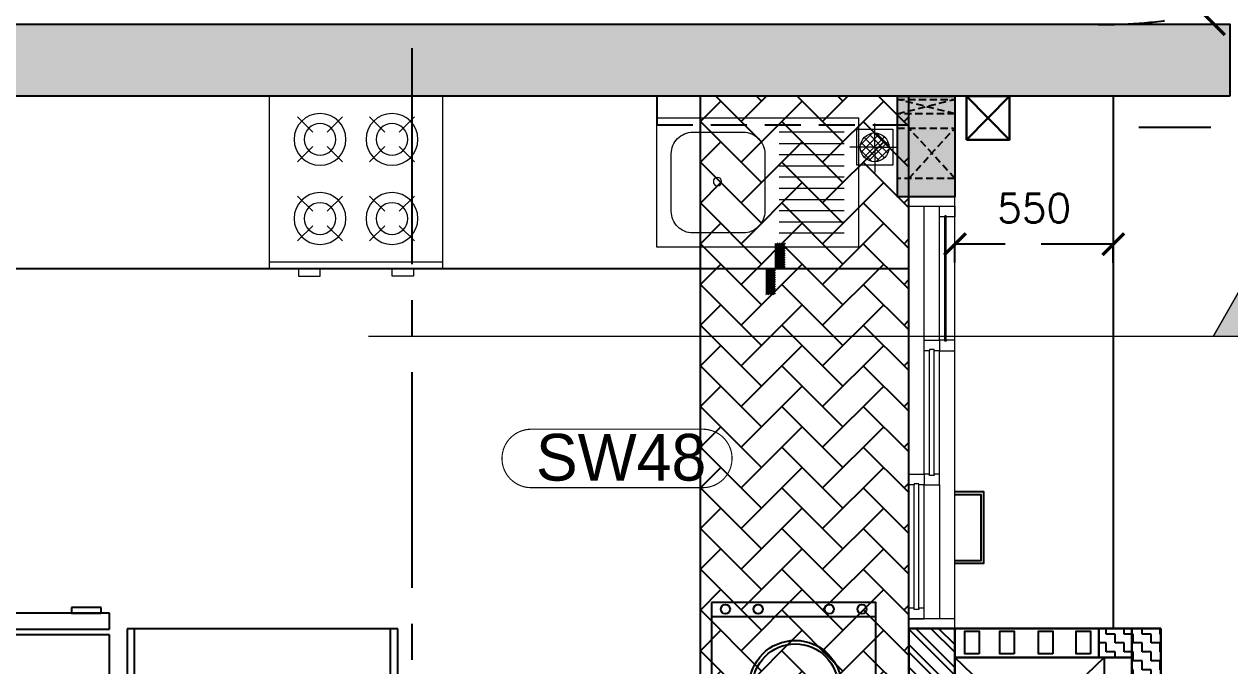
# Model space of a CAD drawing. Header units: millimetres. Extents: x 1181448 to 1317632, y -5734806 to -5633961.
# Drawn here: x 1208554 to 1212742, y -5721205 to -5718974 of the extents above; entities that cross this region are included whole.
import ezdxf

# ---------------------------------------------------------------- set-up
doc = ezdxf.new("R2010")
doc.units = ezdxf.units.MM
doc.header["$LTSCALE"] = 1000
doc.header["$MEASUREMENT"] = 0
for name, pattern in [('1BHK-A$0$( Hidden )', [0.375, 0.25, -0.125]), ('1BHK-A$0$AUDIT_D_120904163729-0', [0]), ('1BHK-A$0$HIDDEN', [0.375, 0.25, -0.125]), ('AUDIT_D_120904163729-0', [0]), ('T8 - TYPICAL FLOOR CORE$1$HIDDEN', [0.375, 0.25, -0.125]), ('T8(T9 IS SIMILAR) - TYPICAL FLOOR ELEVATION$1$AUDIT_D_120904163729-0', [0]), ('T8(T9 IS SIMILAR) - TYPICAL FLOOR ELEVATION$1$HIDDEN', [0.375, 0.25, -0.125]), ('T8_PROFILE SECTIONS$0$HIDDEN', [0.375, 0.25, -0.125]), ('T8_PROFILE SECTIONS$0$PHANTOM2', [1.25, 0.625, -0.125, 0.125, -0.125, 0.125, -0.125]), ('T8_REFUGE COLUMNS$0$CENTER2', [1.125, 0.75, -0.125, 0.125, -0.125])]:
    doc.linetypes.add(name, pattern=pattern)
doc.layers.get('0').update_dxf_attribs({"linetype": 'AUDIT_D_120904163729-0'})
for name, color, linetype, lineweight in [('1BHK-A$0$$0$a-TOI-fixtures', 251, 'Continuous', 0), ('1BHK-A$0$a-TOI-fixtures', 251, 'Continuous', 0), ('1BHK-A$1$$0$A-WALL- 160', 6, 'Continuous', 30), ('1BHK-A$1$A-WALL- 160', 6, 'Continuous', 30), ('1BHK-A$1$Window', 4, 'Continuous', 20), ('T8(T9 IS SIMILAR) - REFUGE FLOOR$0$D&W', 8, 'Continuous', 25), ('T8_REFUGE COLUMNS$0$A-COLUMN NO size reduce', 81, 'Continuous', 25)]:
    doc.layers.add(name, color=color, linetype=linetype, lineweight=lineweight)
for name, color, linetype in [('1BHK-A$0$A-DECK SUNK 125', 8, 'Continuous'), ('1BHK-A$0$A-HATCH -160', 251, '1BHK-A$0$AUDIT_D_120904163729-0'), ('1BHK-A$0$a-KIT FIX', 251, 'Continuous'), ('1BHK-A$0$A-SERVICES CUTOUT', 8, 'Continuous'), ('1BHK-A$0$a-tile drop', 3, 'Continuous'), ('1BHK-A$0$APT PLANS-typ$0$TILEDROP', 3, 'Continuous'), ('1BHK-A$0$LEDGE WALL', 5, 'Continuous'), ('1BHK-A$1$A-Elev Feature-Chajja', 13, 'Continuous'), ('1BHK-A$1$CUT-OUT', 49, 'Continuous'), ('A_dim', 1, 'Continuous'), ('T8 - TYPICAL FLOOR CORE$0$A-DIMENSIONS', 2, 'T8 - TYPICAL FLOOR CORE$1$HIDDEN'), ('T8 - TYPICAL FLOOR CORE$1$A-SLAB SUNK-AC LEDGES', 251, 'T8 - TYPICAL FLOOR CORE$1$HIDDEN'), ('T8 - TYPICAL FLOOR CORE$1$HATCH', 8, 'Continuous'), ('T8(T9 IS SIMILAR) - REFUGE FLOOR$1$A_rail', 253, 'Continuous'), ('T8(T9 IS SIMILAR) - TYPICAL FLOOR ELEVATION$1$A-WALL-FEATURES', 6, 'T8(T9 IS SIMILAR) - TYPICAL FLOOR ELEVATION$1$AUDIT_D_120904163729-0'), ('T8_PROFILE SECTIONS$0$A-PROFILE SECTIONS', 81, 'T8_PROFILE SECTIONS$0$PHANTOM2'), ('T8_REFUGE COLUMNS$0$A-CENTERLINE', 193, 'T8_REFUGE COLUMNS$0$CENTER2'), ('T8_REFUGE COLUMNS$0$A-SHEAR WALL THICKENING', 3, 'Continuous'), ('T8_REFUGE COLUMNS$1$A-RCC COLS', 3, 'Continuous')]:
    doc.layers.add(name, color=color, linetype=linetype)
doc.layers.add('T8_REFUGE COLUMNS$0$COL-HATCH', color=7, linetype='Continuous', lineweight=25, true_color=0xa3a3a3)
doc.styles.add('T8 - TYPICAL FLOOR CORE$0$Romans 1', font='romans.shx', dxfattribs={"height": 100})
doc.styles.add('T8_REFUGE COLUMNS$0$STANDARD', font='GOTHIC.TTF')
doc.dimstyles.new('T8 - TYPICAL FLOOR CORE$0$ALPINE S', dxfattribs={"dimscale": 0, "dimtxt": 100, "dimasz": 75, "dimexe": 0, "dimexo": 0, "dimgap": 75, "dimtad": 1, "dimdec": 0, "dimzin": 0, "dimdsep": 46, "dimtxsty": 'T8 - TYPICAL FLOOR CORE$0$Romans 1', "dimblk": 'T8 - TYPICAL FLOOR CORE$0$_ArchTick', "dimcen": 0.09, "dimclrd": 256, "dimclre": 256, "dimclrt": 7, "dimadec": 0, "dimazin": 0, "dimtfac": 1, "dimtdec": 0, "dimtofl": 0, "dimtmove": 1, "dimatfit": 0, "dimldrblk": 'T8 - TYPICAL FLOOR CORE$0$_Open90', "dimfxl": 1, "dimtolj": 1, "dimtzin": 0, "dimarcsym": 0})

# ---------------------------------------------------------------- blocks, each defined once
blk = doc.blocks.new('T8 - TYPICAL FLOOR CORE$0$_ArchTick')
at = {"color": 0, "linetype": 'ByBlock', "const_width": 0.15}
blk.add_lwpolyline([(-0.5, -0.5), (0.5, 0.5)], dxfattribs=at)
blk = doc.blocks.new('*D182')
at = {"layer": 'T8 - TYPICAL FLOOR CORE$0$A-DIMENSIONS', "linetype": 'T8 - TYPICAL FLOOR CORE$1$HIDDEN', "lineweight": -2, "transparency": 16777216}
for p, q in [((1211787.3, -5719803.1), (1211787.3, -5719739.2)), ((1212337.1, -5719803.9), (1212337.1, -5719739.2))]:
    blk.add_line(p, q, dxfattribs=at)
at = {"layer": 'T8 - TYPICAL FLOOR CORE$0$A-DIMENSIONS', "lineweight": -2, "transparency": 16777216}
blk.add_line((1212337.1, -5719739.2), (1211787.3, -5719739.2), dxfattribs=at)
at = {"layer": 'T8 - TYPICAL FLOOR CORE$0$A-DIMENSIONS', "linetype": 'ByBlock', "lineweight": -2, "transparency": 16777216, "xscale": 75, "yscale": 75, "zscale": 75, "rotation": 180}
blk.add_blockref('T8 - TYPICAL FLOOR CORE$0$_ArchTick', (1211787.3, -5719739.2), dxfattribs=at)
at = {"layer": 'T8 - TYPICAL FLOOR CORE$0$A-DIMENSIONS', "linetype": 'ByBlock', "lineweight": -2, "transparency": 16777216, "xscale": 75, "yscale": 75, "zscale": 75}
blk.add_blockref('T8 - TYPICAL FLOOR CORE$0$_ArchTick', (1212337.1, -5719739.2), dxfattribs=at)
at = {"layer": 'T8 - TYPICAL FLOOR CORE$0$A-DIMENSIONS', "color": 7, "linetype": 'ByBlock', "transparency": 16777216, "insert": (1212062.2, -5719614.2), "char_height": 100, "attachment_point": 5, "style": 'T8 - TYPICAL FLOOR CORE$0$Romans 1'}
blk.add_mtext('\\A1;550', dxfattribs=at)
blk = doc.blocks.new('T8 - TYPICAL FLOOR CORE$0$_Open90')
at = {"color": 0, "linetype": 'ByBlock', "lineweight": -2}
for p, q in [((0, 0), (-1, 0)), ((-0.5, 0.5), (0, 0)), ((0, 0), (-0.5, -0.5))]:
    blk.add_line(p, q, dxfattribs=at)
blk = doc.blocks.new('*D202')
at = {"layer": 'T8 - TYPICAL FLOOR CORE$0$A-DIMENSIONS', "linetype": 'T8 - TYPICAL FLOOR CORE$1$HIDDEN', "lineweight": -2, "transparency": 16777216}
for p, q in [((1212315.9, -5717474), (1212687.2, -5717474)), ((1212315.9, -5718974.9), (1212687.2, -5718974.9))]:
    blk.add_line(p, q, dxfattribs=at)
at = {"layer": 'T8 - TYPICAL FLOOR CORE$0$A-DIMENSIONS', "lineweight": -2, "transparency": 16777216}
blk.add_line((1212687.2, -5717474), (1212687.2, -5718974.9), dxfattribs=at)
at = {"layer": 'T8 - TYPICAL FLOOR CORE$0$A-DIMENSIONS', "linetype": 'ByBlock', "lineweight": -2, "transparency": 16777216, "xscale": 75, "yscale": 75, "zscale": 75}
for p, rotation in [((1212687.2, -5717474), 90), ((1212687.2, -5718974.9), 270)]:
    blk.add_blockref('T8 - TYPICAL FLOOR CORE$0$_ArchTick', p, dxfattribs=dict(at, rotation=rotation))
at = {"layer": 'T8 - TYPICAL FLOOR CORE$0$A-DIMENSIONS', "color": 7, "linetype": 'ByBlock', "transparency": 16777216, "insert": (1212562.2, -5718224.4), "char_height": 100, "attachment_point": 5, "rotation": 90, "style": 'T8 - TYPICAL FLOOR CORE$0$Romans 1'}
blk.add_mtext('\\A1;1501', dxfattribs=at)
blk = doc.blocks.new('T8_REFUGE COLUMNS$0$A$C277F3394')
at = {"layer": 'T8_REFUGE COLUMNS$0$A-SHEAR WALL THICKENING', "linetype": 'ByBlock', "true_color": 0xa3a3a3}
h = blk.add_hatch(color=253, dxfattribs=at)
h.dxf.hatch_style = 1
h.paths.add_polyline_path([(6495, 0.2), (6695, 0.2), (6695, -349.8), (6495, -349.8)])
at = {"layer": 'T8_REFUGE COLUMNS$0$A-SHEAR WALL THICKENING', "linetype": 'ByBlock'}
blk.add_lwpolyline([(6495, 0.2), (6695, 0.2), (6695, -349.8), (6495, -349.8)], close=True, dxfattribs=at)
blk = doc.blocks.new('T8_REFUGE COLUMNS$0$A$C46A13422')
at = {"layer": 'T8_REFUGE COLUMNS$0$A-SHEAR WALL THICKENING', "linetype": 'ByBlock'}
blk.add_blockref('T8_REFUGE COLUMNS$0$A$C277F3394', (-5609.8, -7500), dxfattribs=at)
blk = doc.blocks.new('T8_REFUGE COLUMNS')
at = {"layer": 'T8_REFUGE COLUMNS$0$COL-HATCH', "linetype": 'ByBlock'}
h = blk.add_hatch(color=256, dxfattribs=at)
h.dxf.hatch_style = 1
h.paths.add_polyline_path([(1212742.1, -5719224.9), (1207452.1, -5719224.9), (1207452.1, -5718974.9), (1212742.1, -5718974.9)])
at = {"layer": 'T8_REFUGE COLUMNS$0$A-CENTERLINE'}
blk.add_line((1209902.1, -5728808.5), (1209902.1, -5698573.6), dxfattribs=at)
at = {"layer": 'T8_REFUGE COLUMNS$0$A-COLUMN NO size reduce', "linetype": 'ByBlock', "const_width": 3.9}
blk.add_lwpolyline([(1210315.6, -5720585.3, -1), (1210315.6, -5720382.1), (1210911.5, -5720382.1, -1), (1210911.5, -5720585.3)], format="xyb", close=True, dxfattribs=at)
at = {"layer": 'T8_REFUGE COLUMNS$1$A-RCC COLS', "linetype": 'ByBlock'}
blk.add_lwpolyline([(1212742.1, -5719224.9), (1207452.1, -5719224.9), (1207452.1, -5718974.9), (1212742.1, -5718974.9)], close=True, dxfattribs=at)
blk.add_blockref('T8_REFUGE COLUMNS$0$A$C46A13422', (1210702.1, -5711724.9), dxfattribs=at)
at = {"layer": 'T8_REFUGE COLUMNS$0$A-COLUMN NO size reduce', "linetype": 'ByBlock', "insert": (1210331.9, -5720398.3), "char_height": 162.5, "attachment_point": 1, "style": 'T8_REFUGE COLUMNS$0$STANDARD'}
blk.add_mtext_dynamic_manual_height_columns('SW48', width=444.685, gutter_width=500, heights=[0], dxfattribs=at)
blk = doc.blocks.new('1BHK-A$1$1500')
at = {"layer": '1BHK-A$1$Window', "color": 1, "lineweight": 13}
for p, q in [((1150276.5, -5694418.8), (1148842.5, -5694418.8)), ((1149307.5, -5694418.8), (1148880, -5694418.8)), ((1149307.5, -5694472.1), (1148880, -5694472.1)), ((1149773.7, -5694472.1), (1149345, -5694472.1)), ((1149811.2, -5694472.1), (1150276.5, -5694472.1)), ((1149307.5, -5694525.5), (1148842.5, -5694525.5)), ((1149773.7, -5694525.5), (1149345, -5694525.5)), ((1150239, -5694525.5), (1149811.2, -5694525.5)), ((1149773.7, -5694578.8), (1148842.5, -5694578.8)), ((1150239, -5694578.8), (1149811.2, -5694578.8))]:
    blk.add_line(p, q, dxfattribs=at)
at = {"layer": '1BHK-A$1$Window', "color": 5, "lineweight": 13}
for p, q in [((1149307.5, -5694449.1), (1148880, -5694449.1)), ((1149307.5, -5694453.6), (1148880, -5694453.6)), ((1149773.7, -5694490.7), (1149345, -5694490.7)), ((1149773.7, -5694506.9), (1149345, -5694506.9)), ((1150239, -5694544.1), (1149811.2, -5694544.1)), ((1150239, -5694560.2), (1149811.2, -5694560.2))]:
    blk.add_line(p, q, dxfattribs=at)
at = {"layer": '1BHK-A$1$Window', "color": 4, "lineweight": 13}
for points in [[(1148842.5, -5694418.8), (1148809.5, -5694418.8), (1148809.5, -5694578.8), (1148842.5, -5694578.8)], [(1148880, -5694453.6), (1148880, -5694472.1), (1148842.5, -5694472.1), (1148842.5, -5694418.8), (1148880, -5694418.8), (1148880, -5694449.1), (1148875.5, -5694449.1), (1148875.5, -5694453.6)], [(1149307.5, -5694453.6), (1149307.5, -5694472.1), (1149345, -5694472.1), (1149345, -5694418.8), (1149307.5, -5694418.8), (1149307.5, -5694449.1), (1149312, -5694449.1), (1149312, -5694453.6)], [(1150309.5, -5694418.8), (1150276.5, -5694418.8), (1150276.5, -5694578.8), (1150309.5, -5694578.8)], [(1149345, -5694506.9), (1149345, -5694525.5), (1149307.5, -5694525.5), (1149307.5, -5694472.1), (1149345, -5694472.1), (1149345, -5694490.7), (1149340.5, -5694490.7), (1149340.5, -5694506.9)], [(1149773.7, -5694506.9), (1149773.7, -5694525.5), (1149811.2, -5694525.5), (1149811.2, -5694472.1), (1149773.7, -5694472.1), (1149773.7, -5694490.7), (1149778.2, -5694490.7), (1149778.2, -5694506.9)], [(1149811.2, -5694560.2), (1149811.2, -5694578.8), (1149773.7, -5694578.8), (1149773.7, -5694525.5), (1149811.2, -5694525.5), (1149811.2, -5694544.1), (1149806.7, -5694544.1), (1149806.7, -5694560.2)], [(1150239, -5694560.2), (1150239, -5694578.8), (1150276.5, -5694578.8), (1150276.5, -5694525.5), (1150239, -5694525.5), (1150239, -5694544.1), (1150243.5, -5694544.1), (1150243.5, -5694560.2)]]:
    blk.add_lwpolyline(points, close=True, dxfattribs=at)
blk = doc.blocks.new('1BHK-A$0$RANGE-flat-1')
at = {"layer": '1BHK-A$0$a-TOI-fixtures'}
for p, q in [((-575, -600), (-575, 0)), ((-600, -100), (-625, -100)), ((-625, -100), (-625, -175)), ((-450, -150), (-502.8, -97.2)), ((-400, -150), (-347.2, -97.2)), ((-175, -150), (-227.8, -97.2)), ((-125, -150), (-72.2, -97.2)), ((-625, -175), (-600, -175)), ((-450, -200), (-502.8, -252.8)), ((-400, -200), (-347.2, -252.8)), ((-175, -200), (-227.8, -252.8)), ((-125, -200), (-72.2, -252.8)), ((-450, -400), (-502.8, -347.2)), ((-400, -400), (-347.2, -347.2)), ((-175, -400), (-227.8, -347.2)), ((-125, -400), (-72.2, -347.2)), ((-625, -425), (-600, -425)), ((-625, -500), (-625, -425)), ((-450, -450), (-502.8, -502.8)), ((-400, -450), (-347.2, -502.8)), ((-175, -450), (-227.8, -502.8)), ((-125, -450), (-72.2, -502.8)), ((-600, -500), (-625, -500))]:
    blk.add_line(p, q, dxfattribs=at)
blk.add_lwpolyline([(-600, -600), (0, -600), (0, 0), (-600, 0)], close=True, dxfattribs=at)
for centre, radius in [((-425, -175), 90), ((-425, -175), 55), ((-150, -175), 90), ((-150, -175), 55), ((-425, -425), 90), ((-150, -425), 90), ((-425, -425), 55), ((-150, -425), 55)]:
    blk.add_circle(centre, radius, dxfattribs=at)
blk = doc.blocks.new('1BHK-A$0$SINK1-flat-1')
at = {"layer": '1BHK-A$0$a-TOI-fixtures'}
for p, q in [((-275, -50), (-50, -50)), ((-275, -88.9), (-50, -88.9)), ((-275, -127.8), (-50, -127.8)), ((-275, -166.7), (-50, -166.7)), ((-275, -205.6), (-50, -205.6)), ((-275, -244.4), (-50, -244.4)), ((-275, -283.3), (-50, -283.3)), ((-275, -322.2), (-50, -322.2)), ((-275, -361.1), (-50, -361.1)), ((-50, -400), (-275, -400))]:
    blk.add_line(p, q, dxfattribs=at)
blk.add_lwpolyline([(-700, 0), (-700, -450), (0, -450), (0, 0)], close=True, dxfattribs=at)
blk.add_lwpolyline([(-400, -50), (-575, -50, 0.414214), (-650, -125), (-650, -325, 0.414214), (-575, -400), (-400, -400, 0.414214), (-325, -325), (-325, -125, 0.414214)], format="xyb", close=True, dxfattribs=at)
at = {"layer": '1BHK-A$0$a-TOI-fixtures', "linetype": 'Continuous'}
blk.add_circle((-489.5, -228.6), 14.4, dxfattribs=at)
blk = doc.blocks.new('1BHK-A$0$WM-flat-1')
at = {"layer": '1BHK-A$0$a-KIT FIX'}
blk.add_line((-110.3, -114.8), (-680.7, -114.8), dxfattribs=at)
blk.add_lwpolyline([(-680.7, -64.8), (-680.7, -635.2), (-110.3, -635.2), (-110.3, -64.8)], close=True, dxfattribs=at)
for centre, radius in [((-632.6, -87.9), 15.9), ((-519, -87.9), 15.9), ((-272.1, -87.9), 15.9), ((-158.4, -87.9), 15.9), ((-389.9, -356.8), 160.3), ((-389.9, -356.8), 148.3)]:
    blk.add_circle(centre, radius, dxfattribs=at)
blk = doc.blocks.new('1BHK-A$0$$0$Type-A-First Floor Plan-bottom-up$0$FLOOR TRAP-flat-6')
at = {"layer": '1BHK-A$0$$0$a-TOI-fixtures'}
h = blk.add_hatch(dxfattribs=at)
h.set_pattern_fill('ACET-2D-_USER', color=256, scale=20, angle=45, style=0, double=1, pattern_type=0)
h.set_pattern_definition([(45, (-789896.981, 5385770.066), (-14.142135624, 14.142135624), []), (135, (-789896.981, 5385770.066), (-14.142135624, -14.142135624), [])])
edge = h.paths.add_edge_path()
edge.add_arc((150, 150), 50, 0, 360)
for q in [(150, 228.6), (67.6, 150), (237.4, 150), (150, 63.6)]:
    blk.add_line((150, 150), q, dxfattribs=at)
blk.add_lwpolyline([(87.5, 212.5), (212.5, 212.5), (212.5, 87.5), (87.5, 87.5)], close=True, dxfattribs=at)
blk.add_circle((150, 150), 50, dxfattribs=at)
blk = doc.blocks.new('1BHK-A$0$TILE DROP -x')
at = {"layer": '1BHK-A$0$APT PLANS-typ$0$TILEDROP'}
h = blk.add_hatch(dxfattribs=at)
h.set_pattern_fill('ACET-2D-ANSI31', color=8, scale=90, angle=90, style=0)
h.set_pattern_definition([(135, (-851695.914, 5365039.183), (-7.954951288, -7.954951288), [])])
h.paths.add_polyline_path([(-58323.9, -19205.9), (-58323.9, -19023.7), (-58261.5, -19023.7), (-58261.5, -19205.9)])
edge = h.paths.add_edge_path()
edge.add_line((-58323.9, -19381.2), (-58393.7, -19381.2))
edge.add_line((-58323.9, -19205.9), (-58323.9, -19381.2))
edge.add_line((-58393.1, -19205.9), (-58323.9, -19205.9))
edge.add_line((-58393.1, -19381.2), (-58393.1, -19205.9))
at = {"layer": '1BHK-A$0$APT PLANS-typ$0$TILEDROP', "color": 1}
blk.add_line((-58153.9, -19205.9), (-58434, -19205.9), dxfattribs=at)
at = {"layer": '1BHK-A$0$APT PLANS-typ$0$TILEDROP', "color": 20, "const_width": 10}
for points in [[(-58261.5, -19205.9), (-58261.5, -19023.7)], [(-58323.9, -19381.2), (-58323.9, -19205.9)], [(-58323.9, -19205.9), (-58261.5, -19205.9)]]:
    blk.add_lwpolyline(points, dxfattribs=at)
blk = doc.blocks.new('1BHK-A')
at = {"layer": '1BHK-A$0$A-DECK SUNK 125'}
h = blk.add_hatch(dxfattribs=at)
h.set_pattern_fill('AR-HBONE', color=256, scale=25, style=0)
h.set_pattern_definition([(45, (-107180.45, 61072.54), (1e-14, 141.4213562), [300, -100]), (135, (-107109.74, 61143.25), (1e-14, 141.4213562), [300, -100])])
h.paths.add_polyline_path([(1147149.5, -5721674.6), (1146939.2, -5721674.6), (1146939.2, -5721574.6), (1146424.5, -5721574.6), (1146424.5, -5719224.6), (1147149.5, -5719224.6)])
at = {"layer": '1BHK-A$0$A-HATCH -160', "linetype": 'ByBlock'}
h = blk.add_hatch(dxfattribs=at)
h.set_pattern_fill('ZIGZAG', color=256, scale=250)
h.set_pattern_definition([(0, (0, 0), (31.25, 31.25), [31.25, -31.25]), (90, (31.25, 0), (-31.25, 31.25), [31.25, -31.25])])
h.paths.add_polyline_path([(1145649.4, -5721073.8), (1145549.4, -5721073.8), (1145549.4, -5721673.5), (1145649.4, -5721673.5)])
h = blk.add_hatch(dxfattribs=at)
h.set_pattern_fill('ZIGZAG', color=256, scale=250)
h.set_pattern_definition([(0, (0.002, -6e-06), (31.25, 31.25), [31.25, -31.25]), (90, (31.252, -6e-06), (-31.25, 31.25), [31.25, -31.25])])
h.paths.add_polyline_path([(1145764.5, -5721174.6), (1145649.4, -5721174.6), (1145649.4, -5721073.8), (1145764.5, -5721073.8)])
h = blk.add_hatch(dxfattribs=at)
h.set_pattern_fill('ANSI32', color=256, scale=150)
h.paths.add_polyline_path([(1146424.5, -5721574.6), (1146264.7, -5721574.6), (1146264.7, -5721073.8), (1146424.5, -5721073.8)])
at = {"linetype": '1BHK-A$0$( Hidden )', "ltscale": 0.1}
for p, q in [((1146264.7, -5719285.5), (1146464.2, -5719235.5)), ((1146464.2, -5719285.5), (1146264.7, -5719235.5)), ((1146264.6, -5719510.5), (1146424.5, -5719335.5, 0.6)), ((1146424.5, -5719510.5, 0.6), (1146264.7, -5719335.5))]:
    blk.add_line(p, q, dxfattribs=at)
for points in [[(1146464.2, -5719235.5), (1146264.7, -5719235.5), (1146264.7, -5719285.5), (1146464.2, -5719285.5)], [(1146464.2, -5719335.5), (1146264.7, -5719335.5), (1146264.7, -5719510.5), (1146464.2, -5719510.5)]]:
    blk.add_lwpolyline(points, close=True, dxfattribs=at)
at = {"linetype": 'ByBlock'}
for points in [[(1146264.7, -5720598.7), (1146164.7, -5720598.7), (1146164.7, -5720848.7), (1146264.7, -5720848.7)], [(1146264.7, -5720608.7), (1146174.7, -5720608.7), (1146174.7, -5720838.7), (1146264.7, -5720838.7)]]:
    blk.add_lwpolyline(points, dxfattribs=at)
at = {"layer": '1BHK-A$0$a-KIT FIX', "color": 1}
for p, q in [((1146424.5, -5719824.6), (1150039.7, -5719824.6)), ((1148199.5, -5721075.2), (1149139.7, -5721075.2)), ((1148199.5, -5721675.4), (1148199.5, -5721075.6)), ((1148224.5, -5721675.4), (1148224.5, -5721075.6)), ((1149114.7, -5721075.2), (1149114.7, -5721674.9)), ((1149139.7, -5721075.2), (1149139.7, -5721674.9))]:
    blk.add_line(p, q, dxfattribs=at)
at = {"layer": '1BHK-A$0$a-KIT FIX'}
for p, q in [((1149200.5, -5721021), (1149946.4, -5721021)), ((1149200.5, -5721076.1), (1149200.5, -5721021)), ((1149229.2, -5721021), (1149229.2, -5721001.3)), ((1149229.2, -5721001.3), (1149332.6, -5721001.3)), ((1149332.6, -5721021), (1149229.2, -5721021)), ((1149332.6, -5721001.3), (1149332.6, -5721021)), ((1149946.4, -5721076.1), (1149200.5, -5721076.1)), ((1149200.5, -5721620.4), (1149200.5, -5721096)), ((1149200.5, -5721096), (1149946.4, -5721096))]:
    blk.add_line(p, q, dxfattribs=at)
at = {"layer": '1BHK-A$0$A-SERVICES CUTOUT', "ltscale": 5}
blk.add_lwpolyline([(1147149.5, -5721674.6), (1146939.2, -5721674.6), (1146939.2, -5721574.6), (1146424.5, -5721574.6), (1146424.5, -5719224.6), (1147149.5, -5719224.6)], close=True, dxfattribs=at)
at = {"layer": '1BHK-A$0$LEDGE WALL', "linetype": '1BHK-A$0$HIDDEN', "ltscale": 0.5}
blk.add_lwpolyline([(1147299.5, -5719224), (1147299.5, -5719324), (1146424.5, -5719324)], dxfattribs=at)
at = {"layer": '1BHK-A$1$$0$A-WALL- 160', "linetype": 'ByBlock'}
blk.add_line((1145649.4, -5721174.6), (1145649.4, -5721674.6), dxfattribs=at)
at = {"layer": '1BHK-A$1$A-Elev Feature-Chajja', "color": 4}
for points in [[(1145793.5, -5721161.9), (1145843.5, -5721161.9), (1145843.5, -5721083.1), (1145793.5, -5721083.1)], [(1145924, -5721161.9), (1145974, -5721161.9), (1145974, -5721083.1), (1145924, -5721083.1)], [(1146058.5, -5721161.9), (1146108.5, -5721161.9), (1146108.5, -5721083.1), (1146058.5, -5721083.1)], [(1146180, -5721161.9), (1146230, -5721161.9), (1146230, -5721083.1), (1146180, -5721083.1)]]:
    blk.add_lwpolyline(points, close=True, dxfattribs=at)
at = {"layer": '1BHK-A$1$A-WALL- 160', "color": 5, "ltscale": 0.3}
for p, q in [((1146074.8, -5719224.2), (1146224.3, -5719376, 0.6)), ((1146224.3, -5719224.2), (1146074.8, -5719376, 0.6))]:
    blk.add_line(p, q, dxfattribs=at)
at = {"layer": '1BHK-A$1$A-WALL- 160', "linetype": 'ByBlock'}
for p, q in [((1145549.4, -5721073.8), (1145649.4, -5721073.8)), ((1145549.4, -5721073.8), (1145549.4, -5721674.6)), ((1145649.4, -5721073.8), (1145649.4, -5721674.6)), ((1145764.5, -5721074.6), (1146264.5, -5721074.6)), ((1146264.5, -5721073.8), (1146424.5, -5721073.8)), ((1146264.5, -5721574.6), (1146264.5, -5721073.8)), ((1146424.5, -5721073.8), (1146424.5, -5721174.6)), ((1146424.5, -5721574.6), (1146424.5, -5721073.8)), ((1145649.4, -5721174.6), (1146264.5, -5721174.6)), ((1145764.5, -5721174.6), (1146264.5, -5721174.6))]:
    blk.add_line(p, q, dxfattribs=at)
at = {"layer": '1BHK-A$1$A-WALL- 160', "color": 5, "ltscale": 0.3}
blk.add_lwpolyline([(1146224.3, -5719376), (1146224.3, -5719224), (1146074.3, -5719224), (1146074.3, -5719376)], close=True, dxfattribs=at)
at = {"layer": '1BHK-A$1$A-WALL- 160', "linetype": 'ByBlock'}
blk.add_lwpolyline([(1145764.5, -5721174.6), (1145649.4, -5721174.6), (1145649.4, -5721073.8), (1145764.5, -5721073.8)], close=True, dxfattribs=at)
at = {"layer": '1BHK-A$1$CUT-OUT'}
blk.add_line((1145746.6, -5721174.6), (1145746.6, -5721674.6), dxfattribs=at)
for points in [[(1145746.6, -5721674.6), (1146264.5, -5721174.6)], [(1146264.5, -5721674.6), (1145746.6, -5721174.6)]]:
    blk.add_lwpolyline(points, dxfattribs=at)
at = {"layer": '1BHK-A$0$$0$a-TOI-fixtures', "extrusion": (0, 0, -1), "zscale": -1, "rotation": 270}
blk.add_blockref('1BHK-A$0$$0$Type-A-First Floor Plan-bottom-up$0$FLOOR TRAP-flat-6', (-1146692.9, -5719252.1), dxfattribs=at)
at = {"layer": '1BHK-A$0$a-KIT FIX', "extrusion": (0, 0, -1), "xscale": -1, "zscale": -1}
for name, p, rotation in [('1BHK-A$0$RANGE-flat-1', (-1148044.3, -5719224.6), 270), ('1BHK-A$0$SINK1-flat-1', (-1146599.5, -5719749.7), 180)]:
    blk.add_blockref(name, p, dxfattribs=dict(at, rotation=rotation))
at = {"layer": '1BHK-A$0$a-KIT FIX', "extrusion": (0, 0, -1), "zscale": -1}
blk.add_blockref('1BHK-A$0$WM-flat-1', (-1146428.8, -5720919.1, 0), dxfattribs=at)
at = {"layer": '1BHK-A$0$a-tile drop', "xscale": -0.5, "yscale": 0.5, "zscale": 0.5, "rotation": 180.0003204097975}
blk.add_blockref('1BHK-A$0$TILE DROP -x', (1176050, -5729426.1), dxfattribs=at)
at = {"layer": '1BHK-A$1$A-WALL- 160', "linetype": 'ByBlock', "xscale": -1, "rotation": 90}
blk.add_blockref('1BHK-A$1$1500', (-4548154.3, -4570764.3), dxfattribs=at)
blk = doc.blocks.new('T8(T9 IS SIMILAR) - TYPICAL FLOOR ELEVATION')
at = {"layer": 'T8(T9 IS SIMILAR) - TYPICAL FLOOR ELEVATION$1$A-WALL-FEATURES', "color": 8, "linetype": 'T8(T9 IS SIMILAR) - TYPICAL FLOOR ELEVATION$1$HIDDEN'}
blk.add_lwpolyline([(1215612, -5718548.9), (1214175.7, -5718548.9), (1214175.7, -5719334), (1212337.1, -5719334)], dxfattribs=at)
blk = doc.blocks.new('T8_PROFILE SECTIONS$0$MH')
at = {"layer": 'T8_PROFILE SECTIONS$0$A-PROFILE SECTIONS', "linetype": 'T8_PROFILE SECTIONS$0$HIDDEN', "ltscale": 2}
h = blk.add_hatch(color=256, dxfattribs=at)
h.dxf.hatch_style = 1
h.paths.add_polyline_path([(1140339.1, -5697424.8), (1140519.9, -5697528.1), (1140339.1, -5697631.3)])
at = {"layer": 'T8_PROFILE SECTIONS$0$A-PROFILE SECTIONS', "linetype": 'T8_PROFILE SECTIONS$0$HIDDEN', "ltscale": 2, "const_width": 5}
blk.add_lwpolyline([(1140339.1, -5697424.8), (1140339.1, -5697424.8), (1140519.9, -5697528.1), (1140339.1, -5697631.3)], close=True, dxfattribs=at)
blk.add_lwpolyline([(1140339.1, -5697424.8), (1140339.1, -5700565.7)], dxfattribs=at)
blk = doc.blocks.new('PROFILE SECTION LINE T9')
at = {"layer": 'T8_PROFILE SECTIONS$0$A-PROFILE SECTIONS', "linetype": 'ByBlock', "xscale": -1, "rotation": 270}
blk.add_blockref('T8_PROFILE SECTIONS$0$MH', (5724597.5, -1148782.9, 0), dxfattribs=at)
blk = doc.blocks.new('T8 - TYPICAL FLOOR CORE')
at = {"layer": 'T8 - TYPICAL FLOOR CORE$1$A-SLAB SUNK-AC LEDGES', "linetype": 'ByBlock'}
blk.add_line((1212337.1, -5719224.9), (1212337.1, -5721074.9), dxfattribs=at)
at = {"layer": 'T8 - TYPICAL FLOOR CORE$1$HATCH', "linetype": 'T8 - TYPICAL FLOOR CORE$1$HIDDEN'}
blk.add_arc((1212315.7, -5717475.6, 0.7), 1500, 268.0898, 0, dxfattribs=at)
at = {"layer": 'T8 - TYPICAL FLOOR CORE$0$A-DIMENSIONS', "linetype": 'ByBlock'}
dim = blk.add_linear_dim(base=(1212687.2, -5718974.9), p1=(1212315.9, -5717474), p2=(1212315.9, -5718974.9), angle=90, dimstyle='T8 - TYPICAL FLOOR CORE$0$ALPINE S', override={"dimscale": 1, "dimfxl": 5, "dimarcsym": 1}, dxfattribs=at)
dim.commit()
dim.dimension.update_dxf_attribs({"geometry": '*D202', "text_midpoint": (1212562.2, -5718224.4)})
dim = blk.add_linear_dim(base=(1211787.3, -5719739.2), p1=(1212337.1, -5719803.9), p2=(1211787.3, -5719803.1), dimstyle='T8 - TYPICAL FLOOR CORE$0$ALPINE S', override={"dimscale": 1, "dimfxl": 5, "dimarcsym": 1}, dxfattribs=at)
dim.commit()
dim.dimension.update_dxf_attribs({"geometry": '*D182', "text_midpoint": (1212062.2, -5719614.2)})
blk = doc.blocks.new('T8(T9 IS SIMILAR) - REFUGE FLOOR')
at = {"layer": 'T8(T9 IS SIMILAR) - REFUGE FLOOR$0$D&W', "linetype": 'ByBlock'}
blk.add_blockref('T8 - TYPICAL FLOOR CORE', (0, 0), dxfattribs=at)
at = {"layer": 'T8(T9 IS SIMILAR) - REFUGE FLOOR$0$D&W', "linetype": 'ByBlock', "xscale": -1}
blk.add_blockref('1BHK-A', (2358051.5, -0.4), dxfattribs=at)
at = {"layer": 'T8(T9 IS SIMILAR) - REFUGE FLOOR$1$A_rail', "linetype": 'ByBlock'}
blk.add_blockref('T8_REFUGE COLUMNS', (0, 0), dxfattribs=at)
blk.add_blockref('T8(T9 IS SIMILAR) - TYPICAL FLOOR ELEVATION', (0, 0), dxfattribs=at)

msp = doc.modelspace()

# ---------------------------------------------------------------- block references
at = {"layer": 'A_dim', "linetype": 'ByBlock'}
msp.add_blockref('T8(T9 IS SIMILAR) - REFUGE FLOOR', (0, 0), dxfattribs=at)

# ---------------------------------------------------------------- next in the draw order: block references
at = {"layer": 'T8_PROFILE SECTIONS$0$A-PROFILE SECTIONS', "linetype": 'ByBlock'}
msp.add_blockref('PROFILE SECTION LINE T9', (1185718.2, -5711615.8, 0), dxfattribs=at)

doc.saveas('drawing.dxf')
